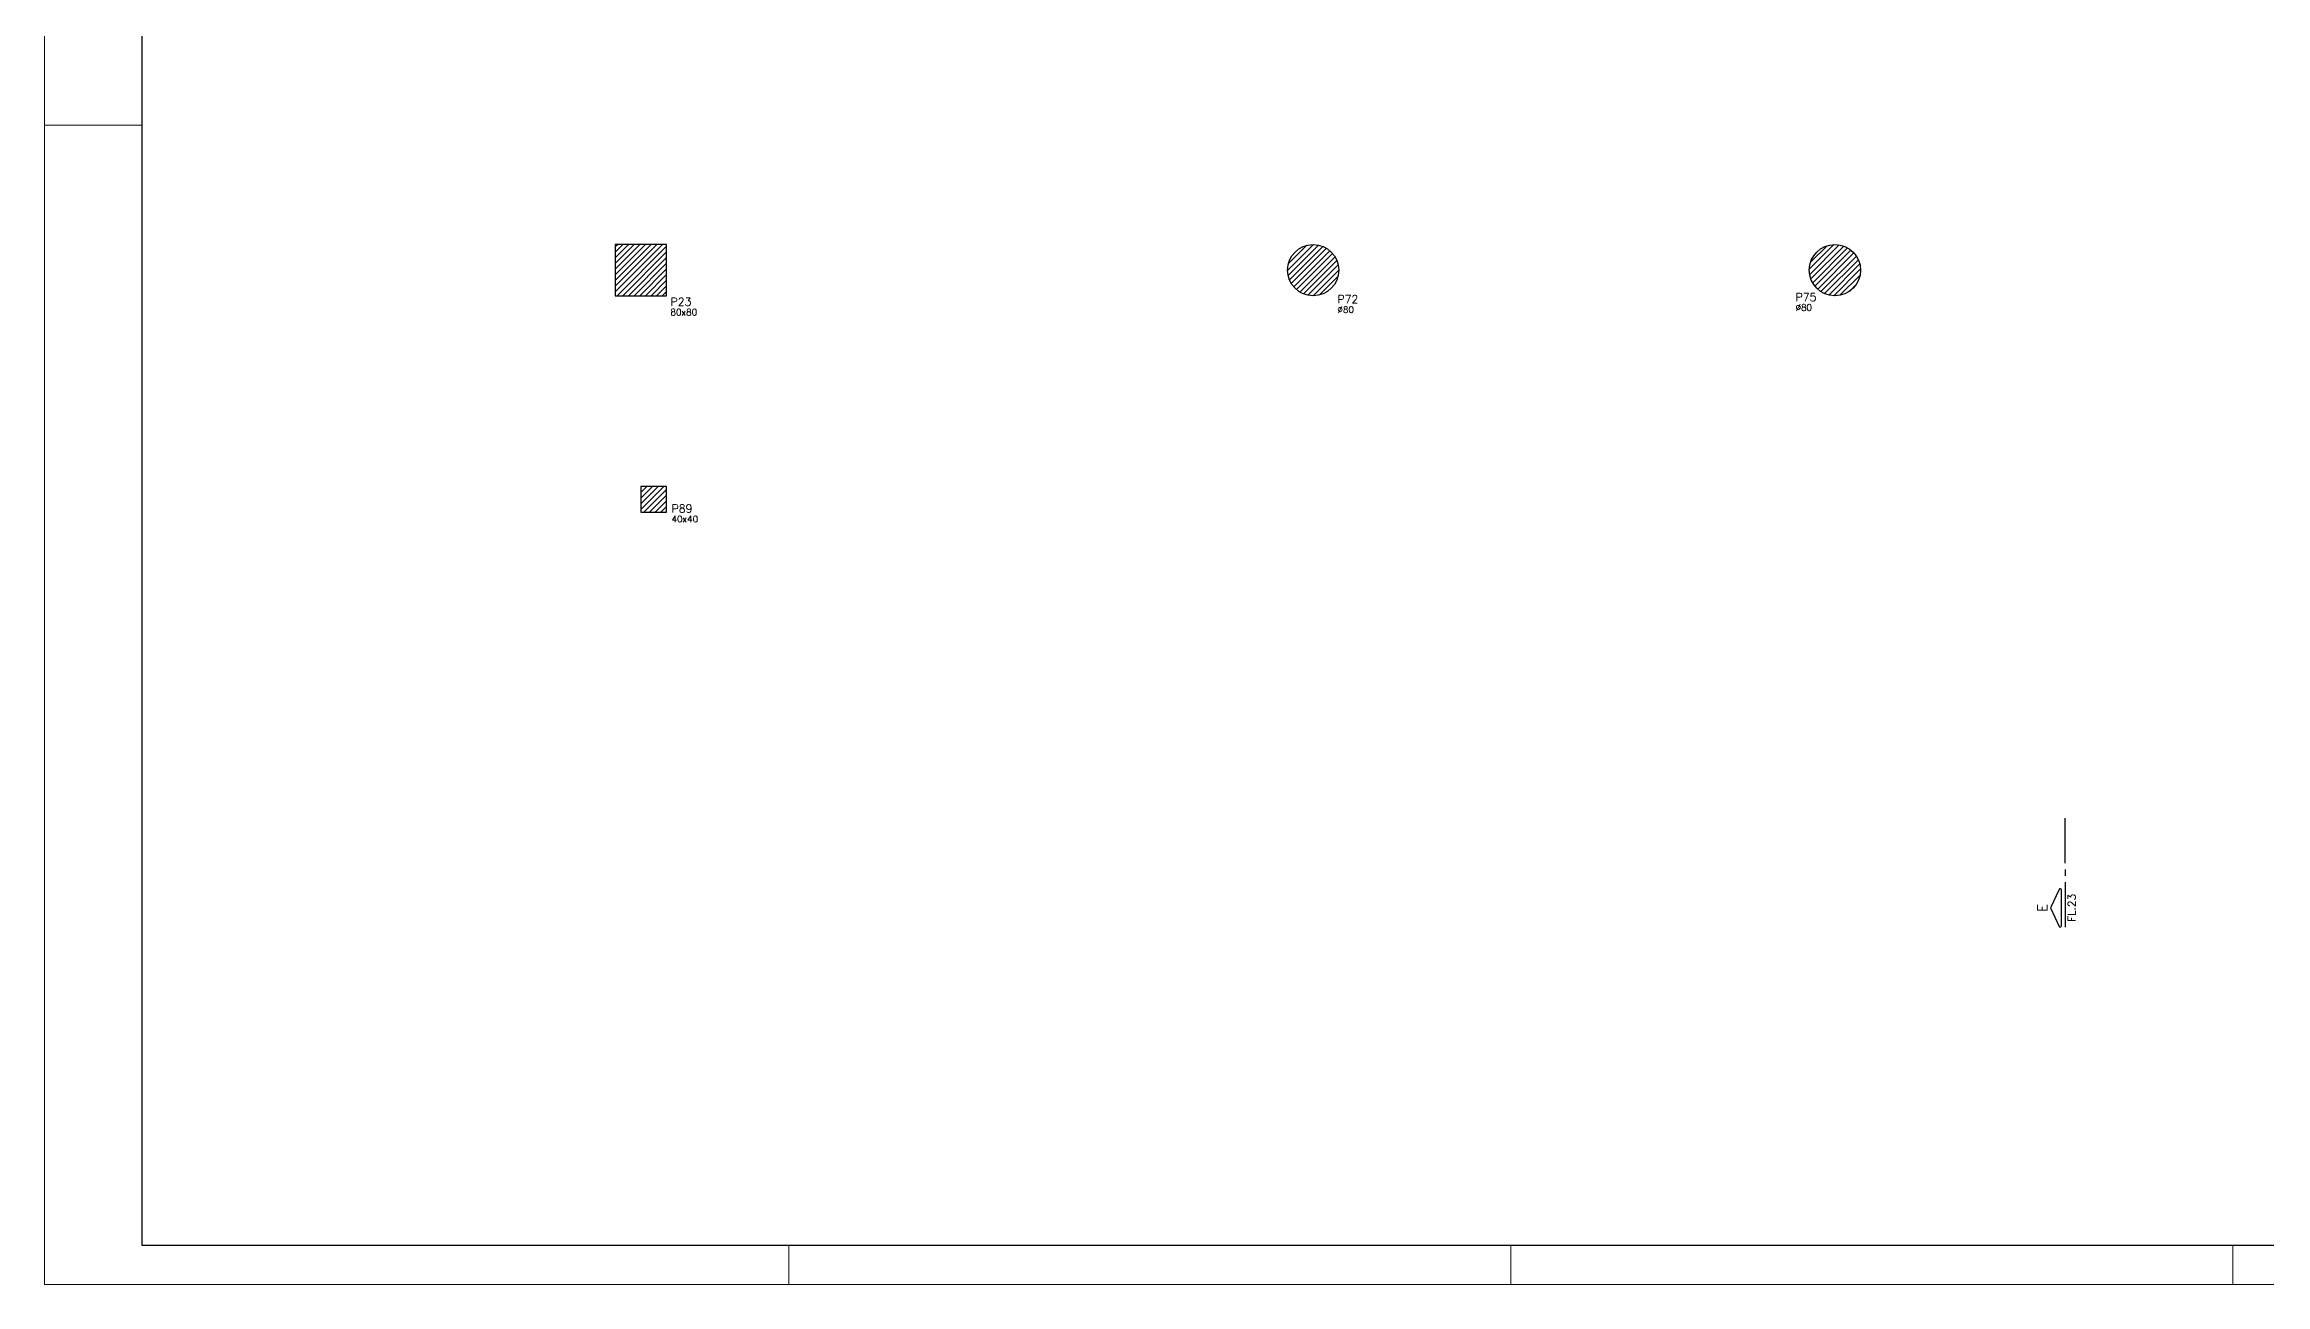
# Model space of a CAD drawing. Extents: x 1860 to 8661, y -614 to 3837.
# Drawn here: x 1860 to 5329, y -614 to 1323 of the extents above; entities that cross this region are included whole.
import ezdxf
from ezdxf.enums import TextEntityAlignment as Align

# ---------------------------------------------------------------- set-up
doc = ezdxf.new("R2010")
doc.units = 0
for name, color, linetype in [('F-CORTE-INDICAÇÃO', 4, 'Continuous'), ('F-PILARES-DIM', 172, 'Continuous'), ('F-PILARES-HACH', 174, 'Continuous'), ('F-PILARES-NOME', 170, 'Continuous'), ('F-PILARES-S', 170, 'Continuous')]:
    doc.layers.add(name, color=color, linetype=linetype)
doc.layers.add('FOLHA', color=255, linetype='Continuous', lineweight=5)
doc.styles.add('MCP', font='romans.shx')
doc.styles.add('ROMANS', font='romans.shx')
pattern_1 = [(45, (4050.8626, 11455.262), (-4.4194174, 4.4194174), [])]

# ---------------------------------------------------------------- blocks, each defined once
blk = doc.blocks.new('*U73')
at = {"layer": 'F-CORTE-INDICAÇÃO'}
for p, q in [((-100, 0), (-170, 0)), ((-80, 0), (-90, 0)), ((-70, 0), (0, 0))]:
    blk.add_line(p, q, dxfattribs=at)
blk.add_lwpolyline([(-112, 6, 0.802585), (-111.2, 9.8), (-140, 23.3), (-168.8, 9.8, 0.802585), (-168, 6)], format="xyb", close=True, dxfattribs=at)
at = {"layer": 'F-CORTE-INDICAÇÃO', "style": 'ROMANS'}
blk.add_attdef('CORTE', text='', height=15, dxfattribs=at).set_placement((-140, 35.8), align=Align.MIDDLE_CENTER)
at = {"layer": 'F-CORTE-INDICAÇÃO', "color": 2, "style": 'ROMANS'}
blk.add_attdef('FOLHA', text='', height=12, dxfattribs=at).set_placement((-140, -10), align=Align.MIDDLE_CENTER)

msp = doc.modelspace()

# ---------------------------------------------------------------- hatches: boundary and pattern name
h = msp.add_hatch()
h.set_pattern_fill('ANGLE', color=256)
h.set_pattern_definition([(0, (0, 0), (0, 6.985), [5.08, -1.905]), (90, (0, 0), (-6.985, 4e-16), [5.08, -1.905])])
h.paths.add_polyline_path([(4826.65, 880.32), (4826.65, 904.63), (4808.13, 904.63), (4808.13, 880.32)], flags=9)
at = {"layer": 'F-PILARES-HACH', "linetype": 'Continuous'}
h = msp.add_hatch(dxfattribs=at)
h.set_pattern_fill('ANSI31', color=256, scale=50, style=0)
h.set_pattern_definition(pattern_1)
h.paths.add_polyline_path([(2751.36, 930.76), (2831.36, 930.76), (2831.36, 1010.76), (2751.36, 1010.76)], flags=16)
h = msp.add_hatch(dxfattribs=at)
h.set_pattern_fill('ANSI31', color=256, scale=50)
h.set_pattern_definition(pattern_1)
edge = h.paths.add_edge_path()
edge.add_arc((3841.36, 970.76), 40, 0, 360)
h = msp.add_hatch(dxfattribs=at)
h.set_pattern_fill('ANSI31', color=256, scale=50)
h.set_pattern_definition(pattern_1)
edge = h.paths.add_edge_path()
edge.add_arc((4656.36, 970.76), 40, 0, 360)
h = msp.add_hatch(dxfattribs=at)
h.set_pattern_fill('ANSI31', color=256, scale=50, style=0)
h.set_pattern_definition(pattern_1)
h.paths.add_polyline_path([(2791.36, 592.76), (2831.36, 592.76), (2831.36, 632.76), (2791.36, 632.76)], flags=16)

# ---------------------------------------------------------------- linework, layer by layer
at = {"color": 30}
for p, q in [((2012.11, -552.63), (2012.11, 3776.4)), ((8600.49, -552.63), (2012.11, -552.63))]:
    msp.add_line(p, q, dxfattribs=at)
at = {"layer": 'F-PILARES-S', "linetype": 'Continuous'}
for points in [[(2751.36, 930.76), (2831.36, 930.76), (2831.36, 1010.76), (2751.36, 1010.76), (2751.36, 930.76)], [(2791.36, 592.76), (2831.36, 592.76), (2831.36, 632.76), (2791.36, 632.76), (2791.36, 592.76)]]:
    msp.add_lwpolyline(points, dxfattribs=at)
for centre in [(3841.36, 970.76), (4656.36, 970.76)]:
    msp.add_circle(centre, 40, dxfattribs=at)
at = {"layer": 'FOLHA', "lineweight": 5}
msp.add_line((1859.7, -613.6), (1859.7, 3837.36), dxfattribs=at)
at = {"layer": 'FOLHA'}
for p, q in [((2012.11, 1197.03), (1859.7, 1197.03)), ((3022.3, -552.63), (3022.3, -613.6)), ((4150.13, -552.63), (4150.13, -613.6)), ((5277.96, -552.63), (5277.96, -613.6)), ((8661.45, -613.6), (1859.7, -613.6))]:
    msp.add_line(p, q, dxfattribs=at)

# ---------------------------------------------------------------- block references
at = {"layer": 'F-CORTE-INDICAÇÃO', "linetype": 'Continuous', "rotation": 90}
msp.add_blockref('*U73', (5016.18, 114.67), dxfattribs=at).add_auto_attribs({'FOLHA': 'FL.23', 'CORTE': 'E'})

# ---------------------------------------------------------------- texts
at = {"layer": 'F-PILARES-DIM', "linetype": 'Continuous', "style": 'MCP'}
for s, p in [('80x80', (2837.61, 900.14)), ('%%c80', (3879.28, 904.11)), ('%%c80', (4594.83, 907.44)), ('40x40', (2839.18, 577.05))]:
    msp.add_text(s, height=10, dxfattribs=at).set_placement(p)
at = {"layer": 'F-PILARES-NOME', "linetype": 'Continuous', "style": 'MCP'}
for s, p in [('P23', (2837.61, 915.14)), ('P72', (3879.28, 919.11)), ('P75', (4594.83, 922.44)), ('P89', (2839.18, 592.05))]:
    msp.add_text(s, height=12.5, dxfattribs=at).set_placement(p)

doc.saveas('drawing.dxf')
